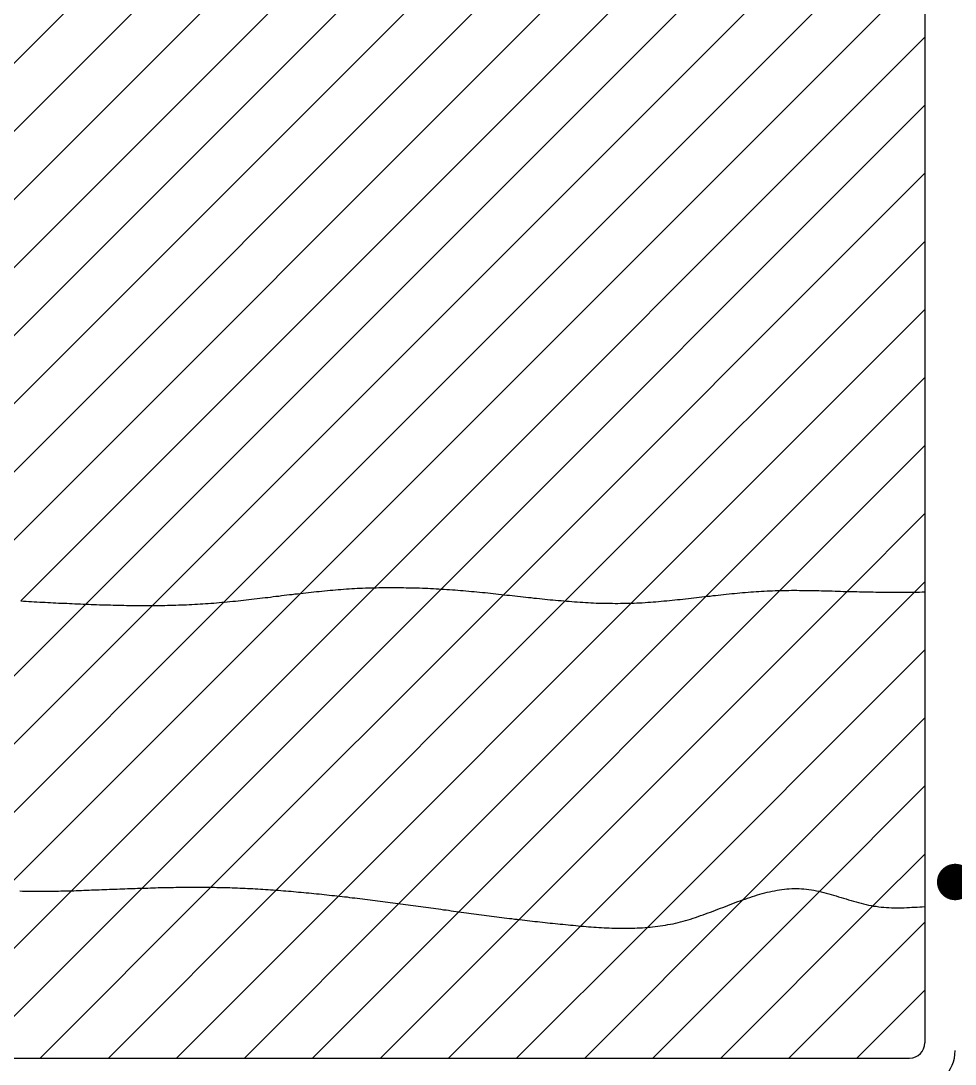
# Model space of a CAD drawing. Extents: x 443 to 1217, y -1921 to -677.
# Drawn here: x 892.46 to 904.47, y -891.02 to -877.62 of the extents above; entities that cross this region are included whole.
import ezdxf

# ---------------------------------------------------------------- set-up
doc = ezdxf.new("R2010")
doc.units = 0
doc.header["$MEASUREMENT"] = 0
doc.layers.get('0').update_dxf_attribs({"linetype": 'CONTINUOUS'})
doc.layers.add('3', color=8, linetype='CONTINUOUS')

msp = doc.modelspace()

# ---------------------------------------------------------------- linework, layer by layer
at = {"color": 8, "linetype": 'Continuous'}
for p, q in [((888.493, -882.917), (895.375, -876.035)), ((888.493, -883.792), (896.241, -876.044)), ((888.493, -882.042), (894.459, -876.077)), ((888.493, -884.666), (897.011, -876.148)), ((894.15, -885.132), (903.142, -876.14)), ((895.067, -885.089), (904.015, -876.141)), ((888.935, -885.099), (897.698, -876.336)), ((893.292, -885.115), (902.164, -876.243)), ((892.459, -885.074), (901.101, -876.431)), ((890.01, -884.898), (898.382, -876.526)), ((890.837, -884.946), (899.157, -876.627)), ((891.64, -885.018), (900.069, -876.589)), ((896.056, -884.975), (904.076, -876.955)), ((897.002, -884.903), (904.076, -877.83)), ((897.86, -884.92), (904.076, -878.704)), ((898.662, -884.993), (904.076, -879.579)), ((899.455, -885.074), (904.076, -880.453)), ((900.302, -885.102), (904.076, -881.328)), ((901.263, -885.016), (904.076, -882.203)), ((902.214, -884.939), (904.076, -883.077)), ((903.077, -884.951), (904.076, -883.952)), ((893.109, -888.796), (897.002, -884.903)), ((894.017, -888.764), (897.86, -884.92)), ((898.087, -889.067), (902.214, -884.939)), ((903.943, -884.96), (904.076, -884.826)), ((892.239, -888.791), (896.056, -884.975)), ((894.902, -888.753), (898.662, -884.993)), ((895.74, -888.789), (899.455, -885.074)), ((897.317, -888.962), (901.263, -885.016)), ((898.861, -889.167), (903.077, -884.951)), ((899.652, -889.25), (903.943, -884.96)), ((889.519, -888.888), (893.292, -885.115)), ((890.282, -889), (894.15, -885.132)), ((891.393, -888.763), (895.067, -885.089)), ((896.539, -888.865), (900.302, -885.102)), ((900.51, -889.267), (904.076, -885.701)), ((901.739, -888.913), (904.076, -886.576)), ((902.721, -888.805), (904.076, -887.45)), ((903.41, -888.991), (904.076, -888.325)), ((890.959, -890.947), (893.109, -888.796)), ((891.834, -890.947), (894.017, -888.764)), ((892.708, -890.947), (894.902, -888.753)), ((893.583, -890.947), (895.74, -888.789)), ((900.58, -890.947), (902.721, -888.805)), ((894.457, -890.947), (896.539, -888.865)), ((895.332, -890.947), (897.317, -888.962)), ((899.705, -890.947), (901.739, -888.913)), ((896.207, -890.947), (898.087, -889.067)), ((901.454, -890.947), (903.41, -888.991)), ((897.081, -890.947), (898.861, -889.167)), ((902.329, -890.947), (904.076, -889.2)), ((897.956, -890.947), (899.652, -889.25)), ((898.83, -890.947), (900.51, -889.267)), ((903.204, -890.947), (904.076, -890.074))]:
    msp.add_line(p, q, dxfattribs=at)
at = {"color": 8, "const_width": 0.234}
msp.add_lwpolyline([(904.485, -888.569, 1), (904.447, -888.8, 1), (904.485, -888.569)], format="xyb", dxfattribs=at)
at = {"layer": '3', "color": 3, "linetype": 'Continuous'}
for p, q in [((904.076, -870.494), (904.076, -890.752)), ((885.084, -890.947), (903.881, -890.947))]:
    msp.add_line(p, q, dxfattribs=at)
at = {"layer": '3', "color": 3}
for p, q in [((896.258, -884.953), (896.293, -884.95)), ((896.293, -884.95), (896.328, -884.946)), ((896.328, -884.946), (896.363, -884.943)), ((896.363, -884.943), (896.398, -884.94)), ((896.398, -884.94), (896.432, -884.937)), ((896.432, -884.937), (896.467, -884.933)), ((896.467, -884.933), (896.502, -884.93)), ((896.502, -884.93), (896.537, -884.928)), ((896.537, -884.928), (896.572, -884.925)), ((896.572, -884.925), (896.607, -884.922)), ((896.607, -884.922), (896.642, -884.919)), ((896.642, -884.919), (896.677, -884.917)), ((896.677, -884.917), (896.711, -884.915)), ((896.711, -884.915), (896.746, -884.914)), ((896.746, -884.914), (896.781, -884.911)), ((896.781, -884.911), (896.816, -884.909)), ((896.816, -884.909), (896.851, -884.908)), ((896.851, -884.908), (896.886, -884.907)), ((896.886, -884.907), (896.921, -884.906)), ((896.921, -884.906), (896.956, -884.905)), ((896.956, -884.905), (896.99, -884.904)), ((896.99, -884.904), (897.025, -884.903)), ((897.025, -884.903), (897.06, -884.902)), ((897.06, -884.902), (897.095, -884.902)), ((897.095, -884.902), (897.13, -884.901)), ((897.13, -884.901), (897.165, -884.901)), ((897.165, -884.901), (897.2, -884.901)), ((897.2, -884.901), (897.235, -884.901)), ((897.235, -884.901), (897.269, -884.901)), ((897.269, -884.901), (897.304, -884.901)), ((897.304, -884.901), (897.34, -884.902)), ((897.34, -884.902), (897.375, -884.902)), ((897.375, -884.902), (897.41, -884.903)), ((897.41, -884.903), (897.445, -884.903)), ((897.445, -884.903), (897.48, -884.904)), ((897.48, -884.904), (897.515, -884.905)), ((897.515, -884.905), (897.55, -884.906)), ((897.55, -884.906), (897.584, -884.907)), ((897.584, -884.907), (897.619, -884.908)), ((897.619, -884.908), (897.654, -884.909)), ((897.654, -884.909), (897.69, -884.911)), ((897.69, -884.911), (897.725, -884.913)), ((897.725, -884.913), (897.76, -884.915)), ((897.76, -884.915), (897.795, -884.917)), ((897.795, -884.917), (897.83, -884.919)), ((897.83, -884.919), (897.864, -884.92)), ((897.864, -884.92), (897.899, -884.922)), ((897.899, -884.922), (897.934, -884.926)), ((897.934, -884.926), (897.969, -884.928)), ((897.969, -884.928), (898.005, -884.93)), ((898.005, -884.93), (898.04, -884.932)), ((898.04, -884.932), (898.075, -884.935)), ((898.075, -884.935), (898.11, -884.938)), ((898.11, -884.938), (898.145, -884.941)), ((898.145, -884.941), (898.179, -884.944)), ((898.179, -884.944), (898.214, -884.947)), ((898.214, -884.947), (898.249, -884.951)), ((901.944, -884.951), (901.979, -884.948)), ((901.979, -884.948), (902.013, -884.946)), ((902.013, -884.946), (902.048, -884.944)), ((902.048, -884.944), (902.083, -884.943)), ((902.083, -884.943), (902.118, -884.942)), ((902.118, -884.942), (902.153, -884.941)), ((902.153, -884.941), (902.188, -884.94)), ((902.188, -884.94), (902.223, -884.939)), ((902.223, -884.939), (902.258, -884.938)), ((902.258, -884.938), (902.292, -884.938)), ((902.292, -884.938), (902.327, -884.938)), ((902.327, -884.938), (902.362, -884.937)), ((902.362, -884.937), (902.397, -884.937)), ((902.397, -884.937), (902.432, -884.937)), ((902.432, -884.937), (902.467, -884.938)), ((902.467, -884.938), (902.502, -884.938)), ((902.502, -884.938), (902.537, -884.938)), ((902.537, -884.938), (902.573, -884.939)), ((902.573, -884.939), (902.607, -884.939)), ((902.607, -884.939), (902.642, -884.94)), ((902.642, -884.94), (902.677, -884.94)), ((902.677, -884.94), (902.712, -884.941)), ((902.712, -884.941), (902.747, -884.942)), ((902.747, -884.942), (902.782, -884.942)), ((902.782, -884.942), (902.817, -884.943)), ((902.817, -884.943), (902.852, -884.944)), ((902.852, -884.944), (902.886, -884.945)), ((902.886, -884.945), (902.922, -884.946)), ((902.922, -884.946), (902.957, -884.947)), ((902.957, -884.947), (902.992, -884.948)), ((902.992, -884.948), (903.027, -884.95)), ((903.027, -884.95), (903.062, -884.951)), ((892.457, -885.074), (892.492, -885.076)), ((892.492, -885.076), (892.527, -885.077)), ((892.527, -885.077), (892.561, -885.079)), ((892.561, -885.079), (892.596, -885.081)), ((892.596, -885.081), (892.631, -885.084)), ((892.631, -885.084), (892.666, -885.086)), ((895.112, -885.085), (895.146, -885.081)), ((895.146, -885.081), (895.181, -885.078)), ((895.181, -885.078), (895.216, -885.075)), ((895.216, -885.075), (895.251, -885.071)), ((895.251, -885.071), (895.286, -885.067)), ((895.286, -885.067), (895.32, -885.063)), ((895.32, -885.063), (895.355, -885.06)), ((895.355, -885.06), (895.39, -885.055)), ((895.39, -885.055), (895.424, -885.051)), ((895.424, -885.051), (895.459, -885.048)), ((895.459, -885.048), (895.494, -885.043)), ((895.494, -885.043), (895.529, -885.039)), ((895.529, -885.039), (895.564, -885.035)), ((895.564, -885.035), (895.599, -885.03)), ((895.599, -885.03), (895.633, -885.027)), ((895.633, -885.027), (895.667, -885.023)), ((895.667, -885.023), (895.702, -885.018)), ((895.702, -885.018), (895.737, -885.014)), ((895.737, -885.014), (895.772, -885.01)), ((895.772, -885.01), (895.807, -885.005)), ((895.807, -885.005), (895.842, -885.001)), ((895.842, -885.001), (895.877, -884.996)), ((895.877, -884.996), (895.91, -884.992)), ((895.91, -884.992), (895.945, -884.989)), ((895.945, -884.989), (895.98, -884.984)), ((895.98, -884.984), (896.015, -884.98)), ((896.015, -884.98), (896.05, -884.976)), ((896.05, -884.976), (896.085, -884.972)), ((896.085, -884.972), (896.12, -884.968)), ((896.12, -884.968), (896.155, -884.964)), ((896.155, -884.964), (896.188, -884.96)), ((896.188, -884.96), (896.223, -884.957)), ((896.223, -884.957), (896.258, -884.953)), ((898.249, -884.951), (898.284, -884.954)), ((898.284, -884.954), (898.319, -884.957)), ((898.319, -884.957), (898.354, -884.96)), ((898.354, -884.96), (898.39, -884.964)), ((898.39, -884.964), (898.425, -884.967)), ((898.425, -884.967), (898.46, -884.971)), ((898.46, -884.971), (898.494, -884.975)), ((898.494, -884.975), (898.529, -884.978)), ((898.529, -884.978), (898.564, -884.982)), ((898.564, -884.982), (898.599, -884.986)), ((898.599, -884.986), (898.634, -884.99)), ((898.634, -884.99), (898.669, -884.993)), ((898.669, -884.993), (898.704, -884.998)), ((898.704, -884.998), (898.739, -885.001)), ((898.739, -885.001), (898.773, -885.005)), ((898.773, -885.005), (898.808, -885.008)), ((898.808, -885.008), (898.843, -885.013)), ((898.843, -885.013), (898.878, -885.016)), ((898.878, -885.016), (898.913, -885.02)), ((898.913, -885.02), (898.948, -885.024)), ((898.948, -885.024), (898.983, -885.028)), ((898.983, -885.028), (899.018, -885.031)), ((899.018, -885.031), (899.052, -885.036)), ((899.052, -885.036), (899.087, -885.039)), ((899.087, -885.039), (899.122, -885.043)), ((899.122, -885.043), (899.157, -885.047)), ((899.157, -885.047), (899.192, -885.05)), ((899.192, -885.05), (899.227, -885.053)), ((899.227, -885.053), (899.262, -885.057)), ((899.262, -885.057), (899.297, -885.061)), ((899.297, -885.061), (899.331, -885.064)), ((899.331, -885.064), (899.366, -885.067)), ((899.366, -885.067), (899.401, -885.069)), ((899.401, -885.069), (899.436, -885.073)), ((899.436, -885.073), (899.471, -885.076)), ((899.471, -885.076), (899.506, -885.078)), ((899.506, -885.078), (899.541, -885.081)), ((899.541, -885.081), (899.576, -885.084)), ((899.576, -885.084), (899.61, -885.086)), ((900.585, -885.086), (900.62, -885.084)), ((900.62, -885.084), (900.654, -885.08)), ((900.654, -885.08), (900.689, -885.077)), ((900.689, -885.077), (900.724, -885.074)), ((900.724, -885.074), (900.759, -885.071)), ((900.759, -885.071), (900.794, -885.067)), ((900.794, -885.067), (900.829, -885.064)), ((900.829, -885.064), (900.864, -885.061)), ((900.864, -885.061), (900.897, -885.056)), ((900.897, -885.056), (900.932, -885.053)), ((900.932, -885.053), (900.967, -885.05)), ((900.967, -885.05), (901.002, -885.045)), ((901.002, -885.045), (901.037, -885.041)), ((901.037, -885.041), (901.072, -885.038)), ((901.072, -885.038), (901.107, -885.033)), ((901.107, -885.033), (901.142, -885.029)), ((901.142, -885.029), (901.176, -885.026)), ((901.176, -885.026), (901.211, -885.022)), ((901.211, -885.022), (901.246, -885.017)), ((901.246, -885.017), (901.281, -885.014)), ((901.281, -885.014), (901.316, -885.01)), ((901.316, -885.01), (901.351, -885.005)), ((901.351, -885.005), (901.386, -885.002)), ((901.386, -885.002), (901.421, -884.998)), ((901.421, -884.998), (901.455, -884.994)), ((901.455, -884.994), (901.49, -884.99)), ((901.49, -884.99), (901.525, -884.987)), ((901.525, -884.987), (901.56, -884.983)), ((901.56, -884.983), (901.595, -884.979)), ((901.595, -884.979), (901.63, -884.976)), ((901.63, -884.976), (901.665, -884.972)), ((901.665, -884.972), (901.7, -884.969)), ((901.7, -884.969), (901.734, -884.966)), ((901.734, -884.966), (901.769, -884.963)), ((901.769, -884.963), (901.804, -884.96)), ((901.804, -884.96), (901.839, -884.957)), ((901.839, -884.957), (901.874, -884.955)), ((901.874, -884.955), (901.909, -884.953)), ((901.909, -884.953), (901.944, -884.951)), ((903.062, -884.951), (903.097, -884.952)), ((903.097, -884.952), (903.132, -884.953)), ((903.132, -884.953), (903.166, -884.953)), ((903.166, -884.953), (903.201, -884.954)), ((903.201, -884.954), (903.236, -884.955)), ((903.236, -884.955), (903.272, -884.956)), ((903.272, -884.956), (903.307, -884.957)), ((903.307, -884.957), (903.342, -884.957)), ((903.342, -884.957), (903.377, -884.958)), ((903.377, -884.958), (903.412, -884.958)), ((903.412, -884.958), (903.447, -884.959)), ((903.447, -884.959), (903.481, -884.959)), ((903.481, -884.959), (903.516, -884.959)), ((903.516, -884.959), (903.551, -884.96)), ((903.551, -884.96), (903.586, -884.96)), ((903.586, -884.96), (903.621, -884.96)), ((903.621, -884.96), (903.657, -884.96)), ((903.657, -884.96), (903.692, -884.96)), ((903.692, -884.96), (903.727, -884.96)), ((903.727, -884.96), (903.762, -884.96)), ((903.762, -884.96), (903.796, -884.96)), ((903.796, -884.96), (903.831, -884.96)), ((903.831, -884.96), (903.866, -884.96)), ((903.866, -884.96), (903.901, -884.959)), ((903.901, -884.959), (903.936, -884.959)), ((903.936, -884.959), (903.971, -884.959)), ((903.971, -884.959), (904.006, -884.959)), ((904.006, -884.959), (904.042, -884.958)), ((904.042, -884.958), (904.076, -884.958)), ((892.666, -885.086), (892.701, -885.087)), ((892.701, -885.087), (892.735, -885.089)), ((892.735, -885.089), (892.77, -885.091)), ((892.77, -885.091), (892.804, -885.092)), ((892.804, -885.092), (892.839, -885.095)), ((892.839, -885.095), (892.874, -885.096)), ((892.874, -885.096), (892.909, -885.098)), ((892.909, -885.098), (892.944, -885.1)), ((892.944, -885.1), (892.979, -885.101)), ((892.979, -885.101), (893.014, -885.103)), ((893.014, -885.103), (893.049, -885.104)), ((893.049, -885.104), (893.085, -885.107)), ((893.085, -885.107), (893.119, -885.108)), ((893.119, -885.108), (893.154, -885.109)), ((893.154, -885.109), (893.189, -885.111)), ((893.189, -885.111), (893.224, -885.112)), ((893.224, -885.112), (893.259, -885.113)), ((893.259, -885.113), (893.294, -885.115)), ((893.294, -885.115), (893.329, -885.116)), ((893.329, -885.116), (893.364, -885.117)), ((893.364, -885.117), (893.398, -885.119)), ((893.398, -885.119), (893.433, -885.12)), ((893.433, -885.12), (893.468, -885.122)), ((893.468, -885.122), (893.503, -885.123)), ((893.503, -885.123), (893.539, -885.124)), ((893.539, -885.124), (893.574, -885.125)), ((893.574, -885.125), (893.609, -885.125)), ((893.609, -885.125), (893.644, -885.126)), ((893.644, -885.126), (893.678, -885.127)), ((893.678, -885.127), (893.713, -885.128)), ((893.713, -885.128), (893.748, -885.128)), ((893.748, -885.128), (893.783, -885.129)), ((893.783, -885.129), (893.818, -885.13)), ((893.818, -885.13), (893.854, -885.13)), ((893.854, -885.13), (893.889, -885.132)), ((893.889, -885.132), (893.924, -885.132)), ((893.924, -885.132), (893.959, -885.132)), ((893.959, -885.132), (893.993, -885.132)), ((893.993, -885.132), (894.028, -885.132)), ((894.028, -885.132), (894.063, -885.132)), ((894.063, -885.132), (894.098, -885.132)), ((894.098, -885.132), (894.134, -885.132)), ((894.134, -885.132), (894.169, -885.132)), ((894.169, -885.132), (894.204, -885.132)), ((894.204, -885.132), (894.239, -885.132)), ((894.239, -885.132), (894.274, -885.13)), ((894.274, -885.13), (894.308, -885.13)), ((894.308, -885.13), (894.343, -885.129)), ((894.343, -885.129), (894.378, -885.128)), ((894.378, -885.128), (894.413, -885.127)), ((894.413, -885.127), (894.449, -885.126)), ((894.449, -885.126), (894.484, -885.125)), ((894.484, -885.125), (894.519, -885.124)), ((894.519, -885.124), (894.554, -885.123)), ((894.554, -885.123), (894.588, -885.122)), ((894.588, -885.122), (894.623, -885.12)), ((894.623, -885.12), (894.658, -885.119)), ((894.658, -885.119), (894.693, -885.116)), ((894.693, -885.116), (894.728, -885.114)), ((894.728, -885.114), (894.763, -885.112)), ((894.763, -885.112), (894.798, -885.111)), ((894.798, -885.111), (894.833, -885.108)), ((894.833, -885.108), (894.867, -885.105)), ((894.867, -885.105), (894.902, -885.103)), ((894.902, -885.103), (894.937, -885.1)), ((894.937, -885.1), (894.972, -885.098)), ((894.972, -885.098), (895.007, -885.095)), ((895.007, -885.095), (895.042, -885.091)), ((895.042, -885.091), (895.077, -885.088)), ((895.077, -885.088), (895.112, -885.085)), ((899.61, -885.086), (899.645, -885.089)), ((899.645, -885.089), (899.68, -885.091)), ((899.68, -885.091), (899.715, -885.092)), ((899.715, -885.092), (899.75, -885.095)), ((899.75, -885.095), (899.784, -885.097)), ((899.784, -885.097), (899.819, -885.098)), ((899.819, -885.098), (899.853, -885.1)), ((899.853, -885.1), (899.888, -885.101)), ((899.888, -885.101), (899.923, -885.102)), ((899.923, -885.102), (899.958, -885.103)), ((899.958, -885.103), (899.993, -885.104)), ((899.993, -885.104), (900.028, -885.104)), ((900.028, -885.104), (900.063, -885.104)), ((900.063, -885.104), (900.098, -885.105)), ((900.098, -885.105), (900.132, -885.105)), ((900.132, -885.105), (900.167, -885.104)), ((900.167, -885.104), (900.202, -885.104)), ((900.202, -885.104), (900.237, -885.103)), ((900.237, -885.103), (900.272, -885.103)), ((900.272, -885.103), (900.307, -885.102)), ((900.307, -885.102), (900.342, -885.1)), ((900.342, -885.1), (900.375, -885.099)), ((900.375, -885.099), (900.41, -885.097)), ((900.41, -885.097), (900.445, -885.096)), ((900.445, -885.096), (900.48, -885.093)), ((900.48, -885.093), (900.515, -885.091)), ((900.515, -885.091), (900.55, -885.088)), ((900.55, -885.088), (900.585, -885.086)), ((892.447, -888.8), (892.48, -888.801)), ((892.48, -888.801), (892.513, -888.802)), ((892.513, -888.802), (892.546, -888.802)), ((892.546, -888.802), (892.579, -888.803)), ((892.579, -888.803), (892.613, -888.803)), ((892.613, -888.803), (892.645, -888.803)), ((892.645, -888.803), (892.678, -888.803)), ((892.678, -888.803), (892.711, -888.803)), ((892.711, -888.803), (892.743, -888.803)), ((892.743, -888.803), (892.777, -888.803)), ((892.777, -888.803), (892.81, -888.803)), ((892.81, -888.803), (892.843, -888.802)), ((892.843, -888.802), (892.875, -888.802)), ((892.875, -888.802), (892.908, -888.801)), ((892.908, -888.801), (892.941, -888.801)), ((892.941, -888.801), (892.973, -888.8)), ((892.973, -888.8), (893.007, -888.799)), ((893.007, -888.799), (893.04, -888.798)), ((893.04, -888.798), (893.073, -888.798)), ((893.073, -888.798), (893.105, -888.797)), ((893.105, -888.797), (893.138, -888.796)), ((893.138, -888.796), (893.171, -888.794)), ((893.171, -888.794), (893.203, -888.793)), ((893.203, -888.793), (893.236, -888.792)), ((893.236, -888.792), (893.269, -888.791)), ((893.269, -888.791), (893.302, -888.789)), ((893.302, -888.789), (893.335, -888.788)), ((893.335, -888.788), (893.368, -888.787)), ((893.368, -888.787), (893.401, -888.786)), ((893.401, -888.786), (893.433, -888.785)), ((893.433, -888.785), (893.466, -888.784)), ((893.466, -888.784), (893.499, -888.782)), ((893.499, -888.782), (893.531, -888.78)), ((893.531, -888.78), (893.564, -888.779)), ((893.564, -888.779), (893.598, -888.778)), ((893.598, -888.778), (893.631, -888.777)), ((893.631, -888.777), (893.663, -888.776)), ((893.663, -888.776), (893.696, -888.775)), ((893.696, -888.775), (893.729, -888.774)), ((893.729, -888.774), (893.761, -888.773)), ((893.761, -888.773), (893.794, -888.771)), ((893.794, -888.771), (893.828, -888.769)), ((893.828, -888.769), (893.86, -888.768)), ((893.86, -888.768), (893.893, -888.767)), ((893.893, -888.767), (893.926, -888.766)), ((893.926, -888.766), (893.959, -888.765)), ((893.959, -888.765), (893.991, -888.764)), ((893.991, -888.764), (894.025, -888.763)), ((894.025, -888.763), (894.058, -888.763)), ((894.058, -888.763), (894.09, -888.762)), ((894.09, -888.762), (894.123, -888.761)), ((894.123, -888.761), (894.156, -888.76)), ((894.156, -888.76), (894.19, -888.759)), ((894.19, -888.759), (894.222, -888.757)), ((894.222, -888.757), (894.255, -888.757)), ((894.255, -888.757), (894.288, -888.756)), ((894.288, -888.756), (894.32, -888.755)), ((894.32, -888.755), (894.353, -888.755)), ((894.353, -888.755), (894.387, -888.754)), ((894.387, -888.754), (894.42, -888.754)), ((894.42, -888.754), (894.452, -888.753)), ((894.452, -888.753), (894.485, -888.753)), ((894.485, -888.753), (894.518, -888.753)), ((894.518, -888.753), (894.551, -888.752)), ((894.551, -888.752), (894.584, -888.752)), ((894.584, -888.752), (894.617, -888.752)), ((894.617, -888.752), (894.65, -888.752)), ((894.65, -888.752), (894.682, -888.752)), ((894.682, -888.752), (894.716, -888.752)), ((894.716, -888.752), (894.749, -888.752)), ((894.749, -888.752), (894.781, -888.752)), ((894.781, -888.752), (894.814, -888.752)), ((894.814, -888.752), (894.847, -888.752)), ((894.847, -888.752), (894.881, -888.752)), ((894.881, -888.752), (894.913, -888.753)), ((894.913, -888.753), (894.946, -888.753)), ((894.946, -888.753), (894.979, -888.754)), ((894.979, -888.754), (895.011, -888.754)), ((895.011, -888.754), (895.044, -888.755)), ((895.044, -888.755), (895.078, -888.755)), ((895.078, -888.755), (895.111, -888.756)), ((895.111, -888.756), (895.143, -888.757)), ((895.143, -888.757), (895.176, -888.759)), ((895.176, -888.759), (895.209, -888.76)), ((895.209, -888.76), (895.241, -888.761)), ((895.241, -888.761), (895.275, -888.762)), ((895.275, -888.762), (895.308, -888.764)), ((895.308, -888.764), (895.34, -888.765)), ((895.34, -888.765), (895.373, -888.766)), ((895.373, -888.766), (895.406, -888.768)), ((895.406, -888.768), (895.439, -888.769)), ((895.439, -888.769), (895.471, -888.772)), ((895.471, -888.772), (895.505, -888.774)), ((895.505, -888.774), (895.538, -888.776)), ((895.538, -888.776), (895.57, -888.777)), ((895.57, -888.777), (895.603, -888.779)), ((895.603, -888.779), (895.636, -888.781)), ((895.636, -888.781), (895.668, -888.784)), ((895.668, -888.784), (895.701, -888.786)), ((895.701, -888.786), (895.734, -888.789)), ((895.734, -888.789), (895.768, -888.791)), ((895.768, -888.791), (895.8, -888.793)), ((895.8, -888.793), (895.833, -888.796)), ((895.833, -888.796), (895.866, -888.799)), ((895.866, -888.799), (895.898, -888.801)), ((895.898, -888.801), (895.931, -888.804)), ((895.931, -888.804), (895.964, -888.806)), ((895.964, -888.806), (895.997, -888.81)), ((895.997, -888.81), (896.029, -888.813)), ((896.029, -888.813), (896.062, -888.815)), ((896.062, -888.815), (896.095, -888.818)), ((896.095, -888.818), (896.127, -888.822)), ((896.127, -888.822), (896.16, -888.825)), ((896.16, -888.825), (896.194, -888.828)), ((896.194, -888.828), (896.226, -888.832)), ((896.226, -888.832), (896.259, -888.835)), ((896.259, -888.835), (896.292, -888.838)), ((901.956, -888.841), (901.987, -888.833)), ((901.987, -888.833), (902.019, -888.824)), ((902.019, -888.824), (902.051, -888.816)), ((902.051, -888.816), (902.082, -888.809)), ((902.082, -888.809), (902.114, -888.802)), ((902.114, -888.802), (902.145, -888.796)), ((902.145, -888.796), (902.177, -888.79)), ((902.177, -888.79), (902.207, -888.785)), ((902.207, -888.785), (902.239, -888.78)), ((902.239, -888.78), (902.271, -888.776)), ((902.271, -888.776), (902.302, -888.773)), ((902.302, -888.773), (902.334, -888.771)), ((902.334, -888.771), (902.365, -888.768)), ((902.365, -888.768), (902.397, -888.768)), ((902.397, -888.768), (902.429, -888.767)), ((902.429, -888.767), (902.46, -888.768)), ((902.46, -888.768), (902.492, -888.771)), ((902.492, -888.771), (902.523, -888.773)), ((902.523, -888.773), (902.555, -888.776)), ((902.555, -888.776), (902.587, -888.78)), ((902.587, -888.78), (902.618, -888.785)), ((902.618, -888.785), (902.65, -888.79)), ((902.65, -888.79), (902.682, -888.797)), ((902.682, -888.797), (902.713, -888.803)), ((902.713, -888.803), (902.745, -888.811)), ((902.745, -888.811), (902.777, -888.818)), ((902.777, -888.818), (902.809, -888.827)), ((902.809, -888.827), (902.841, -888.836)), ((902.841, -888.836), (902.872, -888.845)), ((896.292, -888.838), (896.325, -888.841)), ((896.325, -888.841), (896.357, -888.845)), ((896.357, -888.845), (896.39, -888.848)), ((896.39, -888.848), (896.423, -888.852)), ((896.423, -888.852), (896.455, -888.856)), ((896.455, -888.856), (896.488, -888.859)), ((896.488, -888.859), (896.521, -888.863)), ((896.521, -888.863), (896.553, -888.866)), ((896.553, -888.866), (896.586, -888.87)), ((896.586, -888.87), (896.619, -888.874)), ((896.619, -888.874), (896.652, -888.877)), ((896.652, -888.877), (896.684, -888.882)), ((896.684, -888.882), (896.717, -888.886)), ((896.717, -888.886), (896.75, -888.889)), ((896.75, -888.889), (896.782, -888.894)), ((896.782, -888.894), (896.815, -888.898)), ((896.815, -888.898), (896.848, -888.901)), ((896.848, -888.901), (896.88, -888.906)), ((896.88, -888.906), (896.913, -888.91)), ((896.913, -888.91), (896.946, -888.913)), ((896.946, -888.913), (896.978, -888.918)), ((896.978, -888.918), (897.011, -888.922)), ((897.011, -888.922), (897.044, -888.926)), ((897.044, -888.926), (897.077, -888.931)), ((897.077, -888.931), (897.109, -888.935)), ((897.109, -888.935), (897.142, -888.939)), ((897.142, -888.939), (897.174, -888.944)), ((897.174, -888.944), (897.206, -888.947)), ((897.206, -888.947), (897.239, -888.951)), ((897.239, -888.951), (897.272, -888.956)), ((897.272, -888.956), (897.304, -888.96)), ((897.304, -888.96), (897.337, -888.964)), ((897.337, -888.964), (897.37, -888.969)), ((897.37, -888.969), (897.402, -888.973)), ((901.576, -888.973), (901.608, -888.961)), ((901.608, -888.961), (901.64, -888.949)), ((901.64, -888.949), (901.671, -888.937)), ((901.671, -888.937), (901.703, -888.925)), ((901.703, -888.925), (901.734, -888.914)), ((901.734, -888.914), (901.766, -888.903)), ((901.766, -888.903), (901.798, -888.891)), ((901.798, -888.891), (901.829, -888.882)), ((901.829, -888.882), (901.861, -888.871)), ((901.861, -888.871), (901.892, -888.861)), ((901.892, -888.861), (901.924, -888.851)), ((901.924, -888.851), (901.956, -888.841)), ((902.872, -888.845), (902.904, -888.854)), ((902.904, -888.854), (902.937, -888.863)), ((902.937, -888.863), (902.968, -888.873)), ((902.968, -888.873), (903, -888.883)), ((903, -888.883), (903.031, -888.893)), ((903.031, -888.893), (903.064, -888.902)), ((903.064, -888.902), (903.096, -888.912)), ((903.096, -888.912), (903.128, -888.922)), ((903.128, -888.922), (903.16, -888.931)), ((903.16, -888.931), (903.193, -888.941)), ((903.193, -888.941), (903.224, -888.949)), ((903.224, -888.949), (903.257, -888.957)), ((903.257, -888.957), (903.289, -888.966)), ((903.289, -888.966), (903.321, -888.973)), ((897.402, -888.973), (897.435, -888.978)), ((897.435, -888.978), (897.468, -888.982)), ((897.468, -888.982), (897.5, -888.987)), ((897.5, -888.987), (897.533, -888.992)), ((897.533, -888.992), (897.565, -888.996)), ((897.565, -888.996), (897.597, -889)), ((897.597, -889), (897.63, -889.005)), ((897.63, -889.005), (897.663, -889.009)), ((897.663, -889.009), (897.696, -889.014)), ((897.696, -889.014), (897.728, -889.018)), ((897.728, -889.018), (897.761, -889.022)), ((897.761, -889.022), (897.793, -889.027)), ((897.793, -889.027), (897.825, -889.031)), ((897.825, -889.031), (897.858, -889.035)), ((897.858, -889.035), (897.891, -889.04)), ((897.891, -889.04), (897.923, -889.044)), ((897.923, -889.044), (897.956, -889.048)), ((897.956, -889.048), (897.989, -889.054)), ((897.989, -889.054), (898.02, -889.058)), ((898.02, -889.058), (898.053, -889.063)), ((898.053, -889.063), (898.086, -889.067)), ((898.086, -889.067), (898.118, -889.071)), ((898.118, -889.071), (898.151, -889.076)), ((898.151, -889.076), (898.184, -889.08)), ((898.184, -889.08), (898.217, -889.084)), ((898.217, -889.084), (898.248, -889.089)), ((898.248, -889.089), (898.281, -889.093)), ((898.281, -889.093), (898.314, -889.097)), ((898.314, -889.097), (898.346, -889.102)), ((898.346, -889.102), (898.379, -889.106)), ((901.227, -889.106), (901.258, -889.094)), ((901.258, -889.094), (901.29, -889.082)), ((901.29, -889.082), (901.323, -889.071)), ((901.323, -889.071), (901.354, -889.059)), ((901.354, -889.059), (901.386, -889.046)), ((901.386, -889.046), (901.417, -889.034)), ((901.417, -889.034), (901.45, -889.022)), ((901.45, -889.022), (901.482, -889.01)), ((901.482, -889.01), (901.513, -888.998)), ((901.513, -888.998), (901.545, -888.985)), ((901.545, -888.985), (901.576, -888.973)), ((903.321, -888.973), (903.354, -888.98)), ((903.354, -888.98), (903.387, -888.986)), ((903.387, -888.986), (903.418, -888.993)), ((903.418, -888.993), (903.451, -888.997)), ((903.451, -888.997), (903.484, -889.003)), ((903.484, -889.003), (903.516, -889.006)), ((903.516, -889.006), (903.549, -889.009)), ((903.549, -889.009), (903.582, -889.011)), ((903.582, -889.011), (903.614, -889.014)), ((903.614, -889.014), (903.647, -889.015)), ((903.647, -889.015), (903.68, -889.016)), ((903.68, -889.016), (903.714, -889.016)), ((903.714, -889.016), (903.746, -889.016)), ((903.746, -889.016), (903.779, -889.015)), ((903.779, -889.015), (903.812, -889.015)), ((903.812, -889.015), (903.844, -889.012)), ((903.844, -889.012), (903.878, -889.011)), ((903.878, -889.011), (903.911, -889.009)), ((903.911, -889.009), (903.944, -889.008)), ((903.944, -889.008), (903.977, -889.006)), ((903.977, -889.006), (904.01, -889.004)), ((904.01, -889.004), (904.043, -889.002)), ((904.043, -889.002), (904.076, -888.998)), ((898.379, -889.106), (898.412, -889.109)), ((898.412, -889.109), (898.444, -889.114)), ((898.444, -889.114), (898.477, -889.118)), ((898.477, -889.118), (898.509, -889.123)), ((898.509, -889.123), (898.541, -889.127)), ((898.541, -889.127), (898.574, -889.131)), ((898.574, -889.131), (898.607, -889.136)), ((898.607, -889.136), (898.639, -889.139)), ((898.639, -889.139), (898.672, -889.143)), ((898.672, -889.143), (898.705, -889.148)), ((898.705, -889.148), (898.737, -889.152)), ((898.737, -889.152), (898.77, -889.155)), ((898.77, -889.155), (898.803, -889.16)), ((898.803, -889.16), (898.836, -889.164)), ((898.836, -889.164), (898.868, -889.167)), ((898.868, -889.167), (898.901, -889.172)), ((898.901, -889.172), (898.934, -889.175)), ((898.934, -889.175), (898.966, -889.179)), ((898.966, -889.179), (898.999, -889.182)), ((898.999, -889.182), (899.032, -889.187)), ((899.032, -889.187), (899.064, -889.19)), ((899.064, -889.19), (899.097, -889.194)), ((899.097, -889.194), (899.13, -889.198)), ((899.13, -889.198), (899.162, -889.201)), ((899.162, -889.201), (899.195, -889.205)), ((899.195, -889.205), (899.228, -889.209)), ((899.228, -889.209), (899.261, -889.212)), ((899.261, -889.212), (899.293, -889.215)), ((899.293, -889.215), (899.326, -889.218)), ((899.326, -889.218), (899.359, -889.222)), ((899.359, -889.222), (899.391, -889.225)), ((899.391, -889.225), (899.425, -889.228)), ((899.425, -889.228), (899.458, -889.232)), ((899.458, -889.232), (899.491, -889.235)), ((899.491, -889.235), (899.523, -889.238)), ((899.523, -889.238), (899.556, -889.241)), ((900.709, -889.243), (900.742, -889.238)), ((900.742, -889.238), (900.774, -889.232)), ((900.774, -889.232), (900.807, -889.226)), ((900.807, -889.226), (900.84, -889.22)), ((900.84, -889.22), (900.872, -889.212)), ((900.872, -889.212), (900.904, -889.204)), ((900.904, -889.204), (900.937, -889.197)), ((900.937, -889.197), (900.969, -889.188)), ((900.969, -889.188), (901.001, -889.179)), ((901.001, -889.179), (901.034, -889.169)), ((901.034, -889.169), (901.065, -889.16)), ((901.065, -889.16), (901.098, -889.15)), ((901.098, -889.15), (901.13, -889.139)), ((901.13, -889.139), (901.162, -889.128)), ((901.162, -889.128), (901.194, -889.117)), ((901.194, -889.117), (901.227, -889.106)), ((899.556, -889.241), (899.59, -889.245)), ((899.59, -889.245), (899.622, -889.248)), ((899.622, -889.248), (899.655, -889.25)), ((899.655, -889.25), (899.688, -889.253)), ((899.688, -889.253), (899.722, -889.255)), ((899.722, -889.255), (899.754, -889.259)), ((899.754, -889.259), (899.787, -889.261)), ((899.787, -889.261), (899.821, -889.263)), ((899.821, -889.263), (899.853, -889.265)), ((899.853, -889.265), (899.886, -889.267)), ((899.886, -889.267), (899.92, -889.27)), ((899.92, -889.27), (899.953, -889.272)), ((899.953, -889.272), (899.985, -889.273)), ((899.985, -889.273), (900.019, -889.275)), ((900.019, -889.275), (900.052, -889.276)), ((900.052, -889.276), (900.084, -889.277)), ((900.084, -889.277), (900.117, -889.277)), ((900.117, -889.277), (900.151, -889.278)), ((900.151, -889.278), (900.184, -889.278)), ((900.184, -889.278), (900.216, -889.278)), ((900.216, -889.278), (900.25, -889.278)), ((900.25, -889.278), (900.283, -889.278)), ((900.283, -889.278), (900.316, -889.277)), ((900.316, -889.277), (900.348, -889.276)), ((900.348, -889.276), (900.381, -889.275)), ((900.381, -889.275), (900.415, -889.273)), ((900.415, -889.273), (900.447, -889.272)), ((900.447, -889.272), (900.48, -889.27)), ((900.48, -889.27), (900.513, -889.266)), ((900.513, -889.266), (900.545, -889.263)), ((900.545, -889.263), (900.578, -889.26)), ((900.578, -889.26), (900.611, -889.257)), ((900.611, -889.257), (900.644, -889.252)), ((900.644, -889.252), (900.676, -889.248)), ((900.676, -889.248), (900.709, -889.243))]:
    msp.add_line(p, q, dxfattribs=at)
at = {"layer": '3', "color": 3, "linetype": 'Continuous'}
for centre, radius in [((903.881, -890.752), 0.195), ((903.979, -890.849), 0.487)]:
    msp.add_arc(centre, radius, 270, 0, dxfattribs=at)

doc.saveas('drawing.dxf')
